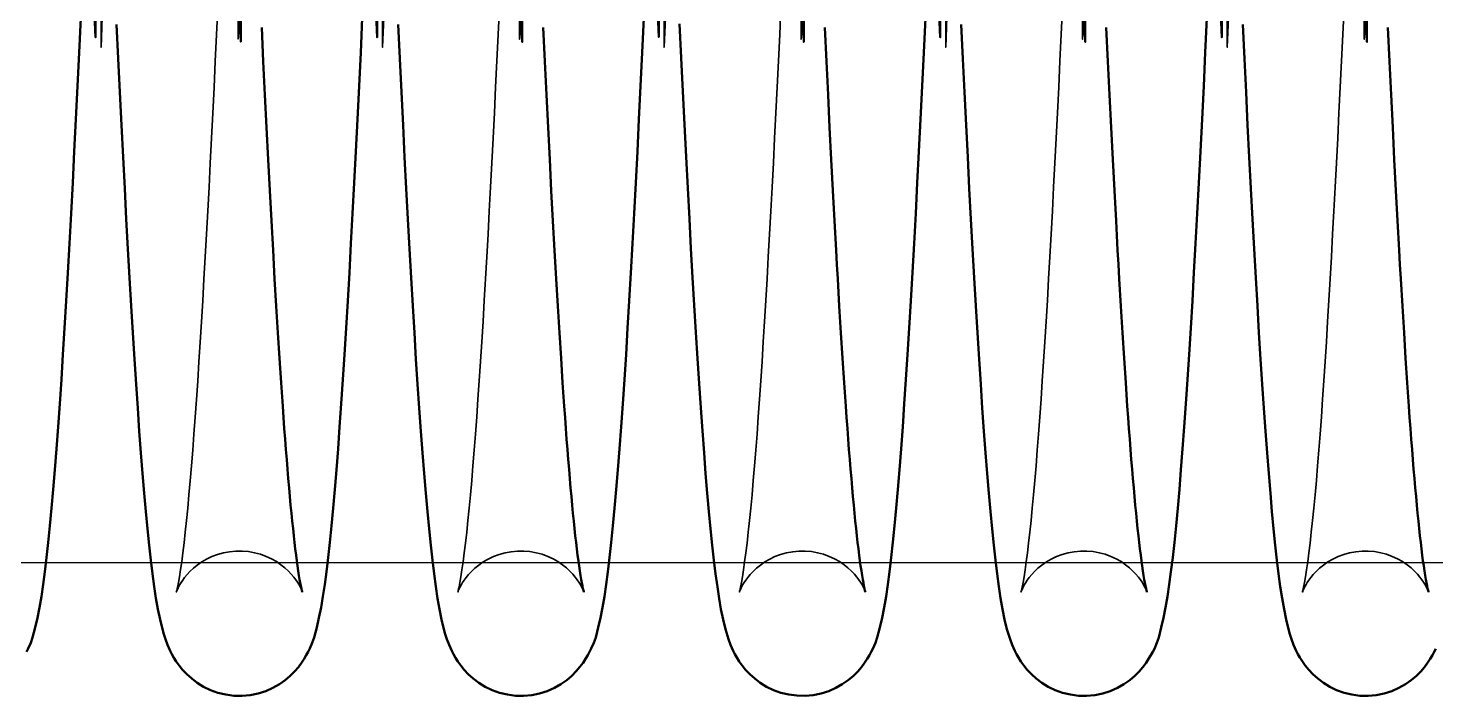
# Model space of a CAD drawing. Header units: millimetres. Extents: x 0 to 190005487, y 0 to 455456909.
# Drawn here: x 94001.95 to 94041.82, y 28280.78 to 28299.67 of the extents above; entities that cross this region are included whole.
import ezdxf

# ---------------------------------------------------------------- set-up
doc = ezdxf.new("R2010")
doc.units = ezdxf.units.MM
doc.header["$LTSCALE"] = 400
doc.header["$MEASUREMENT"] = 0
doc.layers.get('0').update_dxf_attribs({"linetype": 'CONTINUOUS'})
doc.layers.add('가려진 것(ISO)', color=7, linetype='CONTINUOUS', lineweight=35)
doc.layers.add('가시적인 것(ISO)', color=7, linetype='CONTINUOUS', lineweight=50)

# ---------------------------------------------------------------- blocks, each defined once
blk = doc.blocks.new('토션스프링 3')
at = {"layer": '가려진 것(ISO)', "flags": 128}
for points in [[(21461925.537, -50952923.543), (21461925.466, -50952925.233), (21461925.394, -50952888.925)], [(21461941.484, -50952923.543), (21461941.413, -50952925.233), (21461941.341, -50952888.925)], [(21461957.431, -50952923.543), (21461957.36, -50952925.233), (21461957.288, -50952888.925)], [(21461973.378, -50952923.544), (21461973.306, -50952925.233), (21461973.235, -50952888.925)], [(21461989.325, -50952923.544), (21461989.253, -50952925.233), (21461989.182, -50952888.925)], [(21461936.865, -50952956.08), (21461936.859, -50952956.062), (21461936.838, -50952956.006), (21461936.795, -50952955.903), (21461936.716, -50952955.744), (21461936.659, -50952955.64), (21461936.586, -50952955.52), (21461936.494, -50952955.383), (21461936.38, -50952955.231), (21461936.24, -50952955.064), (21461936.073, -50952954.887), (21461935.877, -50952954.707), (21461935.653, -50952954.528), (21461935.399, -50952954.356), (21461935.119, -50952954.197), (21461934.816, -50952954.056), (21461934.495, -50952953.939), (21461934.159, -50952953.85), (21461933.81, -50952953.789), (21461933.455, -50952953.758), (21461933.099, -50952953.76), (21461932.746, -50952953.793), (21461932.398, -50952953.858), (21461932.062, -50952953.951), (21461931.743, -50952954.07), (21461931.443, -50952954.212), (21461931.166, -50952954.373), (21461930.915, -50952954.546), (21461930.692, -50952954.726), (21461930.5, -50952954.906), (21461930.336, -50952955.081), (21461930.2, -50952955.246), (21461930.088, -50952955.397), (21461929.997, -50952955.53), (21461929.925, -50952955.648), (21461929.868, -50952955.75), (21461929.825, -50952955.837), (21461929.77, -50952955.967), (21461929.74, -50952956.043), (21461929.728, -50952956.076), (21461929.729, -50952956.074), (21461929.738, -50952956.042), (21461929.752, -50952955.985), (21461929.771, -50952955.904), (21461929.792, -50952955.803), (21461929.844, -50952955.54), (21461929.903, -50952955.206), (21461929.967, -50952954.809), (21461930.032, -50952954.358), (21461930.098, -50952953.854), (21461930.165, -50952953.297), (21461930.233, -50952952.688), (21461930.302, -50952952.03), (21461930.371, -50952951.325), (21461930.442, -50952950.572), (21461930.512, -50952949.775), (21461930.583, -50952948.935), (21461930.655, -50952948.053), (21461930.726, -50952947.131), (21461930.796, -50952946.171), (21461930.867, -50952945.171), (21461930.938, -50952944.13), (21461931.009, -50952943.049), (21461931.081, -50952941.93), (21461931.152, -50952940.775), (21461931.223, -50952939.584), (21461931.295, -50952938.361), (21461931.366, -50952937.105), (21461931.438, -50952935.818), (21461931.509, -50952934.503), (21461931.581, -50952933.16), (21461931.652, -50952931.791), (21461931.723, -50952930.391), (21461931.794, -50952928.963), (21461931.866, -50952927.508), (21461931.937, -50952926.028), (21461932.009, -50952924.525), (21461932.081, -50952923)], [(21461933.153, -50952888.461), (21461933.225, -50952924.774), (21461933.296, -50952923.091)], [(21461952.812, -50952956.08), (21461952.806, -50952956.062), (21461952.785, -50952956.006), (21461952.742, -50952955.903), (21461952.663, -50952955.744), (21461952.606, -50952955.64), (21461952.533, -50952955.52), (21461952.441, -50952955.383), (21461952.327, -50952955.231), (21461952.188, -50952955.064), (21461952.02, -50952954.888), (21461951.825, -50952954.707), (21461951.6, -50952954.528), (21461951.346, -50952954.356), (21461951.066, -50952954.197), (21461950.764, -50952954.057), (21461950.443, -50952953.94), (21461950.106, -50952953.85), (21461949.758, -50952953.789), (21461949.403, -50952953.758), (21461949.047, -50952953.76), (21461948.693, -50952953.793), (21461948.346, -50952953.858), (21461948.01, -50952953.95), (21461947.691, -50952954.069), (21461947.391, -50952954.212), (21461947.114, -50952954.372), (21461946.863, -50952954.546), (21461946.64, -50952954.725), (21461946.448, -50952954.905), (21461946.284, -50952955.08), (21461946.148, -50952955.245), (21461946.036, -50952955.396), (21461945.946, -50952955.531), (21461945.874, -50952955.651), (21461945.818, -50952955.752), (21461945.775, -50952955.838), (21461945.717, -50952955.965), (21461945.687, -50952956.042), (21461945.675, -50952956.076), (21461945.675, -50952956.075), (21461945.684, -50952956.044), (21461945.698, -50952955.986), (21461945.718, -50952955.904), (21461945.741, -50952955.8), (21461945.793, -50952955.537), (21461945.85, -50952955.21), (21461945.909, -50952954.82), (21461945.972, -50952954.371), (21461946.038, -50952953.865), (21461946.106, -50952953.304), (21461946.176, -50952952.691), (21461946.246, -50952952.029), (21461946.318, -50952951.319), (21461946.389, -50952950.565), (21461946.461, -50952949.768), (21461946.531, -50952948.932), (21461946.602, -50952948.053), (21461946.672, -50952947.131), (21461946.743, -50952946.166), (21461946.814, -50952945.161), (21461946.886, -50952944.116), (21461946.957, -50952943.034), (21461947.028, -50952941.915), (21461947.1, -50952940.76), (21461947.171, -50952939.573), (21461947.242, -50952938.353), (21461947.314, -50952937.102), (21461947.385, -50952935.821), (21461947.456, -50952934.506), (21461947.527, -50952933.16), (21461947.599, -50952931.784), (21461947.67, -50952930.379), (21461947.742, -50952928.947), (21461947.813, -50952927.49), (21461947.885, -50952926.011), (21461947.957, -50952924.509), (21461948.028, -50952922.988)], [(21461949.1, -50952888.47), (21461949.171, -50952924.781), (21461949.243, -50952923.091)], [(21461968.759, -50952956.08), (21461968.753, -50952956.062), (21461968.732, -50952956.006), (21461968.688, -50952955.903), (21461968.61, -50952955.744), (21461968.553, -50952955.64), (21461968.48, -50952955.52), (21461968.388, -50952955.383), (21461968.274, -50952955.231), (21461968.134, -50952955.064), (21461967.967, -50952954.888), (21461967.771, -50952954.707), (21461967.547, -50952954.528), (21461967.293, -50952954.356), (21461967.013, -50952954.197), (21461966.711, -50952954.057), (21461966.39, -50952953.94), (21461966.053, -50952953.85), (21461965.705, -50952953.789), (21461965.35, -50952953.758), (21461964.994, -50952953.76), (21461964.64, -50952953.793), (21461964.293, -50952953.858), (21461963.957, -50952953.95), (21461963.637, -50952954.069), (21461963.338, -50952954.212), (21461963.061, -50952954.372), (21461962.81, -50952954.546), (21461962.587, -50952954.725), (21461962.395, -50952954.905), (21461962.231, -50952955.08), (21461962.094, -50952955.245), (21461961.983, -50952955.396), (21461961.892, -50952955.531), (21461961.821, -50952955.651), (21461961.765, -50952955.752), (21461961.722, -50952955.838), (21461961.664, -50952955.965), (21461961.634, -50952956.042), (21461961.622, -50952956.076), (21461961.622, -50952956.075), (21461961.63, -50952956.044), (21461961.645, -50952955.986), (21461961.665, -50952955.904), (21461961.688, -50952955.8), (21461961.74, -50952955.537), (21461961.797, -50952955.209), (21461961.857, -50952954.82), (21461961.92, -50952954.371), (21461961.985, -50952953.865), (21461962.053, -50952953.304), (21461962.123, -50952952.691), (21461962.193, -50952952.029), (21461962.265, -50952951.319), (21461962.336, -50952950.565), (21461962.408, -50952949.768), (21461962.478, -50952948.932), (21461962.549, -50952948.053), (21461962.619, -50952947.131), (21461962.69, -50952946.166), (21461962.761, -50952945.161), (21461962.832, -50952944.116), (21461962.904, -50952943.034), (21461962.975, -50952941.915), (21461963.047, -50952940.761), (21461963.118, -50952939.573), (21461963.189, -50952938.353), (21461963.26, -50952937.102), (21461963.332, -50952935.821), (21461963.403, -50952934.507), (21461963.474, -50952933.16), (21461963.546, -50952931.784), (21461963.617, -50952930.379), (21461963.689, -50952928.947), (21461963.76, -50952927.491), (21461963.832, -50952926.011), (21461963.904, -50952924.509), (21461963.975, -50952922.988)], [(21461965.047, -50952888.47), (21461965.118, -50952924.781), (21461965.19, -50952923.091)], [(21461984.705, -50952956.08), (21461984.7, -50952956.062), (21461984.679, -50952956.006), (21461984.635, -50952955.903), (21461984.557, -50952955.744), (21461984.5, -50952955.64), (21461984.427, -50952955.52), (21461984.335, -50952955.383), (21461984.221, -50952955.231), (21461984.081, -50952955.064), (21461983.914, -50952954.888), (21461983.718, -50952954.707), (21461983.494, -50952954.528), (21461983.24, -50952954.356), (21461982.96, -50952954.197), (21461982.658, -50952954.057), (21461982.337, -50952953.939), (21461982, -50952953.85), (21461981.651, -50952953.789), (21461981.296, -50952953.758), (21461980.94, -50952953.76), (21461980.587, -50952953.793), (21461980.24, -50952953.858), (21461979.904, -50952953.95), (21461979.584, -50952954.069), (21461979.285, -50952954.212), (21461979.008, -50952954.372), (21461978.756, -50952954.546), (21461978.534, -50952954.725), (21461978.341, -50952954.905), (21461978.177, -50952955.081), (21461978.041, -50952955.245), (21461977.929, -50952955.396), (21461977.839, -50952955.531), (21461977.768, -50952955.651), (21461977.712, -50952955.752), (21461977.668, -50952955.838), (21461977.611, -50952955.965), (21461977.581, -50952956.042), (21461977.569, -50952956.076), (21461977.569, -50952956.075), (21461977.577, -50952956.044), (21461977.592, -50952955.986), (21461977.611, -50952955.904), (21461977.635, -50952955.8), (21461977.687, -50952955.537), (21461977.744, -50952955.209), (21461977.804, -50952954.819), (21461977.867, -50952954.37), (21461977.932, -50952953.864), (21461978, -50952953.304), (21461978.069, -50952952.691), (21461978.14, -50952952.029), (21461978.211, -50952951.319), (21461978.283, -50952950.565), (21461978.354, -50952949.768), (21461978.425, -50952948.932), (21461978.495, -50952948.053), (21461978.566, -50952947.131), (21461978.637, -50952946.167), (21461978.708, -50952945.161), (21461978.779, -50952944.117), (21461978.851, -50952943.034), (21461978.922, -50952941.915), (21461978.993, -50952940.761), (21461979.065, -50952939.573), (21461979.136, -50952938.353), (21461979.207, -50952937.102), (21461979.278, -50952935.821), (21461979.35, -50952934.507), (21461979.421, -50952933.16), (21461979.492, -50952931.784), (21461979.564, -50952930.379), (21461979.636, -50952928.947), (21461979.707, -50952927.491), (21461979.779, -50952926.011), (21461979.85, -50952924.51), (21461979.922, -50952922.988)], [(21461980.994, -50952888.47), (21461981.065, -50952924.781), (21461981.137, -50952923.091)], [(21462000.652, -50952956.08), (21462000.646, -50952956.062), (21462000.626, -50952956.006), (21462000.582, -50952955.903), (21462000.504, -50952955.744), (21462000.446, -50952955.64), (21462000.373, -50952955.52), (21462000.282, -50952955.383), (21462000.168, -50952955.231), (21462000.028, -50952955.064), (21461999.861, -50952954.888), (21461999.665, -50952954.707), (21461999.441, -50952954.528), (21461999.187, -50952954.356), (21461998.907, -50952954.197), (21461998.604, -50952954.057), (21461998.284, -50952953.939), (21461997.947, -50952953.85), (21461997.598, -50952953.789), (21461997.243, -50952953.758), (21461996.887, -50952953.76), (21461996.534, -50952953.793), (21461996.186, -50952953.858), (21461995.85, -50952953.95), (21461995.531, -50952954.069), (21461995.232, -50952954.212), (21461994.955, -50952954.372), (21461994.703, -50952954.546), (21461994.481, -50952954.725), (21461994.288, -50952954.905), (21461994.124, -50952955.081), (21461993.988, -50952955.245), (21461993.876, -50952955.396), (21461993.786, -50952955.531), (21461993.715, -50952955.651), (21461993.659, -50952955.752), (21461993.615, -50952955.838), (21461993.558, -50952955.965), (21461993.528, -50952956.042), (21461993.516, -50952956.076), (21461993.516, -50952956.075), (21461993.524, -50952956.044), (21461993.539, -50952955.986), (21461993.558, -50952955.904), (21461993.582, -50952955.8), (21461993.634, -50952955.537), (21461993.691, -50952955.209), (21461993.751, -50952954.819), (21461993.814, -50952954.37), (21461993.879, -50952953.864), (21461993.947, -50952953.304), (21461994.016, -50952952.691), (21461994.087, -50952952.029), (21461994.158, -50952951.32), (21461994.23, -50952950.565), (21461994.301, -50952949.769), (21461994.372, -50952948.932), (21461994.442, -50952948.053), (21461994.513, -50952947.131), (21461994.584, -50952946.167), (21461994.655, -50952945.162), (21461994.726, -50952944.117), (21461994.797, -50952943.034), (21461994.869, -50952941.915), (21461994.94, -50952940.761), (21461995.012, -50952939.573), (21461995.083, -50952938.353), (21461995.154, -50952937.102), (21461995.225, -50952935.821), (21461995.296, -50952934.507), (21461995.368, -50952933.161), (21461995.439, -50952931.784), (21461995.511, -50952930.379), (21461995.582, -50952928.948), (21461995.654, -50952927.491), (21461995.726, -50952926.011), (21461995.797, -50952924.51), (21461995.869, -50952922.988)], [(21461996.941, -50952888.47), (21461997.012, -50952924.781), (21461997.084, -50952923.091)]]:
    blk.add_lwpolyline(points, dxfattribs=at)
at = {"layer": '가시적인 것(ISO)', "flags": 128}
for points in [[(21461933.282, -50952922.762), (21461933.374, -50952924.929), (21461933.466, -50952889.095)], [(21461934.564, -50952924.116), (21461934.655, -50952926.039), (21461934.747, -50952927.928), (21461934.839, -50952929.779), (21461934.93, -50952931.589), (21461935.022, -50952933.353), (21461935.113, -50952935.068), (21461935.205, -50952936.73), (21461935.25, -50952937.541), (21461935.296, -50952938.337), (21461935.387, -50952939.893), (21461935.478, -50952941.395), (21461935.57, -50952942.841), (21461935.661, -50952944.227), (21461935.752, -50952945.552), (21461935.797, -50952946.19), (21461935.843, -50952946.812), (21461935.888, -50952947.416), (21461935.933, -50952948.003), (21461935.979, -50952948.572), (21461936.024, -50952949.124), (21461936.069, -50952949.658), (21461936.114, -50952950.174), (21461936.159, -50952950.673), (21461936.203, -50952951.155), (21461936.248, -50952951.617), (21461936.293, -50952952.061), (21461936.337, -50952952.485), (21461936.381, -50952952.89), (21461936.425, -50952953.274), (21461936.468, -50952953.638), (21461936.51, -50952953.98), (21461936.553, -50952954.301), (21461936.594, -50952954.6), (21461936.636, -50952954.877), (21461936.676, -50952955.131), (21461936.714, -50952955.36), (21461936.751, -50952955.561), (21461936.784, -50952955.734), (21461936.814, -50952955.875), (21461936.839, -50952955.984), (21461936.858, -50952956.054), (21461936.865, -50952956.08)], [(21461949.23, -50952922.774), (21461949.321, -50952924.94), (21461949.413, -50952889.105)], [(21461950.511, -50952924.122), (21461950.602, -50952926.046), (21461950.694, -50952927.935), (21461950.786, -50952929.786), (21461950.877, -50952931.594), (21461950.969, -50952933.358), (21461951.06, -50952935.072), (21461951.152, -50952936.733), (21461951.243, -50952938.34), (21461951.334, -50952939.896), (21461951.425, -50952941.398), (21461951.517, -50952942.844), (21461951.608, -50952944.23), (21461951.699, -50952945.555), (21461951.744, -50952946.193), (21461951.79, -50952946.814), (21461951.835, -50952947.418), (21461951.88, -50952948.005), (21461951.926, -50952948.574), (21461951.971, -50952949.125), (21461952.016, -50952949.659), (21461952.061, -50952950.175), (21461952.106, -50952950.675), (21461952.15, -50952951.156), (21461952.195, -50952951.618), (21461952.24, -50952952.062), (21461952.284, -50952952.486), (21461952.328, -50952952.891), (21461952.371, -50952953.275), (21461952.415, -50952953.638), (21461952.457, -50952953.981), (21461952.499, -50952954.301), (21461952.541, -50952954.6), (21461952.582, -50952954.878), (21461952.623, -50952955.131), (21461952.661, -50952955.36), (21461952.698, -50952955.561), (21461952.731, -50952955.733), (21461952.761, -50952955.875), (21461952.786, -50952955.984), (21461952.805, -50952956.054), (21461952.812, -50952956.08)], [(21461965.176, -50952922.763), (21461965.268, -50952924.93), (21461965.359, -50952889.096)], [(21461966.457, -50952924.116), (21461966.549, -50952926.04), (21461966.641, -50952927.929), (21461966.732, -50952929.78), (21461966.824, -50952931.59), (21461966.916, -50952933.353), (21461967.007, -50952935.068), (21461967.098, -50952936.73), (21461967.144, -50952937.54), (21461967.189, -50952938.337), (21461967.281, -50952939.893), (21461967.372, -50952941.395), (21461967.463, -50952942.841), (21461967.555, -50952944.228), (21461967.646, -50952945.553), (21461967.691, -50952946.191), (21461967.737, -50952946.812), (21461967.782, -50952947.416), (21461967.827, -50952948.003), (21461967.872, -50952948.572), (21461967.917, -50952949.123), (21461967.962, -50952949.657), (21461968.007, -50952950.174), (21461968.052, -50952950.673), (21461968.097, -50952951.155), (21461968.142, -50952951.617), (21461968.186, -50952952.061), (21461968.231, -50952952.485), (21461968.275, -50952952.89), (21461968.318, -50952953.274), (21461968.361, -50952953.638), (21461968.404, -50952953.98), (21461968.446, -50952954.301), (21461968.488, -50952954.6), (21461968.529, -50952954.877), (21461968.569, -50952955.131), (21461968.608, -50952955.36), (21461968.644, -50952955.561), (21461968.678, -50952955.733), (21461968.708, -50952955.875), (21461968.733, -50952955.984), (21461968.752, -50952956.054), (21461968.759, -50952956.08)], [(21461981.123, -50952922.763), (21461981.214, -50952924.93), (21461981.306, -50952889.096)], [(21461982.404, -50952924.116), (21461982.496, -50952926.04), (21461982.588, -50952927.929), (21461982.679, -50952929.78), (21461982.771, -50952931.59), (21461982.862, -50952933.353), (21461982.954, -50952935.068), (21461983.045, -50952936.73), (21461983.091, -50952937.54), (21461983.136, -50952938.337), (21461983.227, -50952939.893), (21461983.319, -50952941.395), (21461983.41, -50952942.841), (21461983.501, -50952944.228), (21461983.593, -50952945.553), (21461983.638, -50952946.191), (21461983.683, -50952946.812), (21461983.729, -50952947.416), (21461983.774, -50952948.003), (21461983.819, -50952948.572), (21461983.864, -50952949.123), (21461983.909, -50952949.657), (21461983.954, -50952950.174), (21461983.999, -50952950.673), (21461984.044, -50952951.155), (21461984.089, -50952951.617), (21461984.133, -50952952.061), (21461984.178, -50952952.485), (21461984.222, -50952952.89), (21461984.265, -50952953.274), (21461984.308, -50952953.638), (21461984.351, -50952953.98), (21461984.393, -50952954.301), (21461984.435, -50952954.6), (21461984.476, -50952954.877), (21461984.516, -50952955.131), (21461984.555, -50952955.36), (21461984.591, -50952955.561), (21461984.625, -50952955.733), (21461984.655, -50952955.875), (21461984.68, -50952955.984), (21461984.698, -50952956.054), (21461984.705, -50952956.08)], [(21461997.07, -50952922.763), (21461997.161, -50952924.93), (21461997.253, -50952889.096)], [(21461998.351, -50952924.116), (21461998.443, -50952926.04), (21461998.534, -50952927.929), (21461998.626, -50952929.78), (21461998.718, -50952931.589), (21461998.809, -50952933.353), (21461998.901, -50952935.068), (21461998.992, -50952936.73), (21461999.038, -50952937.54), (21461999.083, -50952938.337), (21461999.174, -50952939.893), (21461999.266, -50952941.395), (21461999.357, -50952942.841), (21461999.448, -50952944.228), (21461999.539, -50952945.553), (21461999.585, -50952946.191), (21461999.63, -50952946.812), (21461999.676, -50952947.416), (21461999.721, -50952948.003), (21461999.766, -50952948.572), (21461999.811, -50952949.123), (21461999.856, -50952949.657), (21461999.901, -50952950.174), (21461999.946, -50952950.673), (21461999.991, -50952951.155), (21462000.036, -50952951.617), (21462000.08, -50952952.061), (21462000.124, -50952952.485), (21462000.168, -50952952.89), (21462000.212, -50952953.274), (21462000.255, -50952953.638), (21462000.298, -50952953.98), (21462000.34, -50952954.301), (21462000.382, -50952954.6), (21462000.423, -50952954.877), (21462000.463, -50952955.131), (21462000.502, -50952955.36), (21462000.538, -50952955.561), (21462000.572, -50952955.733), (21462000.601, -50952955.875), (21462000.627, -50952955.984), (21462000.645, -50952956.054), (21462000.652, -50952956.08)], [(21461924.315, -50952923.593), (21461924.223, -50952925.538), (21461924.132, -50952927.446), (21461924.04, -50952929.312), (21461923.949, -50952931.134), (21461923.858, -50952932.915), (21461923.766, -50952934.654), (21461923.674, -50952936.349), (21461923.582, -50952937.997), (21461923.49, -50952939.593), (21461923.398, -50952941.137), (21461923.306, -50952942.624), (21461923.215, -50952944.051), (21461923.123, -50952945.416), (21461923.031, -50952946.722), (21461922.939, -50952947.968), (21461922.847, -50952949.153), (21461922.754, -50952950.276), (21461922.661, -50952951.336), (21461922.567, -50952952.333), (21461922.472, -50952953.264), (21461922.377, -50952954.129), (21461922.281, -50952954.927), (21461922.184, -50952955.658), (21461922.085, -50952956.33), (21461921.979, -50952956.954), (21461921.862, -50952957.538), (21461921.734, -50952958.091), (21461921.589, -50952958.646), (21461921.483, -50952958.948), (21461921.337, -50952959.281), (21461921.245, -50952959.463)], [(21461940.262, -50952923.593), (21461940.17, -50952925.538), (21461940.079, -50952927.446), (21461939.987, -50952929.312), (21461939.896, -50952931.134), (21461939.804, -50952932.915), (21461939.713, -50952934.654), (21461939.621, -50952936.349), (21461939.529, -50952937.997), (21461939.437, -50952939.594), (21461939.345, -50952941.137), (21461939.253, -50952942.624), (21461939.161, -50952944.051), (21461939.07, -50952945.416), (21461938.978, -50952946.722), (21461938.886, -50952947.968), (21461938.794, -50952949.153), (21461938.701, -50952950.276), (21461938.608, -50952951.336), (21461938.514, -50952952.333), (21461938.419, -50952953.264), (21461938.324, -50952954.129), (21461938.228, -50952954.927), (21461938.131, -50952955.658), (21461938.032, -50952956.33), (21461937.925, -50952956.954), (21461937.809, -50952957.538), (21461937.681, -50952958.091), (21461937.535, -50952958.645), (21461937.428, -50952958.948), (21461937.282, -50952959.281), (21461937.19, -50952959.463), (21461937.084, -50952959.656), (21461936.962, -50952959.862), (21461936.817, -50952960.084), (21461936.642, -50952960.32), (21461936.433, -50952960.564), (21461936.184, -50952960.814), (21461935.894, -50952961.06), (21461935.564, -50952961.293), (21461935.193, -50952961.502), (21461934.789, -50952961.68), (21461934.361, -50952961.818), (21461933.912, -50952961.909), (21461933.451, -50952961.951), (21461932.988, -50952961.943), (21461932.531, -50952961.884), (21461932.087, -50952961.776), (21461931.665, -50952961.626), (21461931.273, -50952961.437), (21461930.917, -50952961.219), (21461930.598, -50952960.98), (21461930.321, -50952960.731), (21461930.086, -50952960.482), (21461929.888, -50952960.24), (21461929.723, -50952960.008), (21461929.587, -50952959.792), (21461929.474, -50952959.591), (21461929.379, -50952959.403), (21461929.229, -50952959.061), (21461929.111, -50952958.752), (21461929.017, -50952958.463), (21461928.939, -50952958.186), (21461928.804, -50952957.633), (21461928.684, -50952957.052), (21461928.575, -50952956.432), (21461928.474, -50952955.767), (21461928.378, -50952955.048), (21461928.284, -50952954.268), (21461928.19, -50952953.42), (21461928.095, -50952952.505), (21461928.002, -50952951.524), (21461927.909, -50952950.479), (21461927.816, -50952949.371), (21461927.724, -50952948.2), (21461927.632, -50952946.967), (21461927.54, -50952945.67), (21461927.448, -50952944.309), (21461927.356, -50952942.887), (21461927.264, -50952941.408), (21461927.172, -50952939.873), (21461927.08, -50952938.286), (21461926.988, -50952936.649), (21461926.896, -50952934.965), (21461926.805, -50952933.238), (21461926.713, -50952931.466), (21461926.622, -50952929.647), (21461926.53, -50952927.784), (21461926.438, -50952925.881), (21461926.347, -50952923.94)], [(21461925.247, -50952888.839), (21461925.156, -50952924.678), (21461925.065, -50952922.523)], [(21461956.209, -50952923.593), (21461956.117, -50952925.539), (21461956.025, -50952927.446), (21461955.934, -50952929.312), (21461955.843, -50952931.133), (21461955.751, -50952932.915), (21461955.66, -50952934.655), (21461955.568, -50952936.35), (21461955.476, -50952937.997), (21461955.384, -50952939.594), (21461955.292, -50952941.137), (21461955.2, -50952942.624), (21461955.108, -50952944.051), (21461955.017, -50952945.416), (21461954.925, -50952946.722), (21461954.833, -50952947.968), (21461954.74, -50952949.153), (21461954.648, -50952950.276), (21461954.554, -50952951.337), (21461954.461, -50952952.333), (21461954.366, -50952953.264), (21461954.271, -50952954.129), (21461954.175, -50952954.927), (21461954.078, -50952955.658), (21461953.978, -50952956.331), (21461953.872, -50952956.954), (21461953.755, -50952957.538), (21461953.629, -50952958.091), (21461953.481, -50952958.645), (21461953.373, -50952958.947), (21461953.226, -50952959.281), (21461953.03, -50952959.655), (21461952.909, -50952959.862), (21461952.764, -50952960.084), (21461952.589, -50952960.319), (21461952.38, -50952960.564), (21461952.132, -50952960.814), (21461951.842, -50952961.06), (21461951.511, -50952961.292), (21461951.14, -50952961.502), (21461950.737, -50952961.68), (21461950.308, -50952961.818), (21461949.859, -50952961.909), (21461949.398, -50952961.951), (21461948.935, -50952961.943), (21461948.479, -50952961.884), (21461948.035, -50952961.777), (21461947.612, -50952961.626), (21461947.221, -50952961.438), (21461946.864, -50952961.219), (21461946.545, -50952960.98), (21461946.268, -50952960.731), (21461946.033, -50952960.483), (21461945.835, -50952960.24), (21461945.67, -50952960.008), (21461945.534, -50952959.792), (21461945.421, -50952959.591), (21461945.326, -50952959.403), (21461945.175, -50952959.061), (21461945.058, -50952958.752), (21461944.964, -50952958.463), (21461944.886, -50952958.187), (21461944.751, -50952957.633), (21461944.631, -50952957.052), (21461944.522, -50952956.433), (21461944.421, -50952955.768), (21461944.325, -50952955.049), (21461944.231, -50952954.269), (21461944.137, -50952953.42), (21461944.042, -50952952.505), (21461943.949, -50952951.524), (21461943.856, -50952950.479), (21461943.763, -50952949.371), (21461943.671, -50952948.2), (21461943.579, -50952946.968), (21461943.487, -50952945.67), (21461943.395, -50952944.308), (21461943.303, -50952942.887), (21461943.21, -50952941.407), (21461943.118, -50952939.872), (21461943.026, -50952938.285), (21461942.935, -50952936.649), (21461942.843, -50952934.965), (21461942.751, -50952933.238), (21461942.66, -50952931.466), (21461942.569, -50952929.647), (21461942.477, -50952927.784), (21461942.385, -50952925.88), (21461942.293, -50952923.939)], [(21461941.194, -50952888.838), (21461941.103, -50952924.678), (21461941.012, -50952922.523)], [(21461972.156, -50952923.592), (21461972.064, -50952925.537), (21461971.972, -50952927.445), (21461971.881, -50952929.312), (21461971.79, -50952931.134), (21461971.698, -50952932.914), (21461971.607, -50952934.654), (21461971.515, -50952936.348), (21461971.423, -50952937.995), (21461971.331, -50952939.592), (21461971.239, -50952941.135), (21461971.147, -50952942.622), (21461971.055, -50952944.05), (21461970.963, -50952945.416), (21461970.872, -50952946.721), (21461970.78, -50952947.967), (21461970.687, -50952949.151), (21461970.595, -50952950.275), (21461970.502, -50952951.335), (21461970.408, -50952952.331), (21461970.313, -50952953.262), (21461970.218, -50952954.128), (21461970.121, -50952954.926), (21461970.025, -50952955.657), (21461969.926, -50952956.329), (21461969.82, -50952956.952), (21461969.703, -50952957.536), (21461969.573, -50952958.092), (21461969.431, -50952958.647), (21461969.327, -50952958.95), (21461969.182, -50952959.283), (21461969.09, -50952959.464), (21461968.982, -50952959.657), (21461968.856, -50952959.864), (21461968.71, -50952960.085), (21461968.535, -50952960.32), (21461968.325, -50952960.566), (21461968.076, -50952960.815), (21461967.784, -50952961.062), (21461967.45, -50952961.296), (21461967.08, -50952961.506), (21461966.678, -50952961.683), (21461966.248, -50952961.819), (21461965.798, -50952961.91), (21461965.338, -50952961.952), (21461964.875, -50952961.942), (21461964.417, -50952961.882), (21461963.974, -50952961.775), (21461963.554, -50952961.624), (21461963.162, -50952961.434), (21461962.804, -50952961.215), (21461962.487, -50952960.976), (21461962.212, -50952960.728), (21461961.976, -50952960.478), (21461961.778, -50952960.235), (21461961.615, -50952960.005), (21461961.479, -50952959.789), (21461961.366, -50952959.588), (21461961.272, -50952959.4), (21461961.12, -50952959.058), (21461961.005, -50952958.75), (21461960.831, -50952958.183), (21461960.693, -50952957.625), (21461960.577, -50952957.052), (21461960.473, -50952956.443), (21461960.373, -50952955.779), (21461960.274, -50952955.053), (21461960.177, -50952954.265), (21461960.082, -50952953.414), (21461959.988, -50952952.5), (21461959.895, -50952951.522), (21461959.803, -50952950.48), (21461959.71, -50952949.369), (21461959.617, -50952948.191), (21461959.525, -50952946.949), (21461959.432, -50952945.644), (21461959.34, -50952944.278), (21461959.247, -50952942.855), (21461959.155, -50952941.377), (21461959.063, -50952939.845), (21461958.972, -50952938.263), (21461958.88, -50952936.632), (21461958.789, -50952934.951), (21461958.697, -50952933.219), (21461958.606, -50952931.438), (21461958.514, -50952929.613), (21461958.422, -50952927.746), (21461958.33, -50952925.842), (21461958.238, -50952923.904)], [(21461957.14, -50952888.82), (21461957.049, -50952924.659), (21461956.957, -50952922.497)], [(21461988.102, -50952923.592), (21461988.011, -50952925.538), (21461987.919, -50952927.446), (21461987.828, -50952929.312), (21461987.736, -50952931.134), (21461987.645, -50952932.915), (21461987.553, -50952934.654), (21461987.462, -50952936.349), (21461987.37, -50952937.996), (21461987.278, -50952939.593), (21461987.186, -50952941.136), (21461987.094, -50952942.623), (21461987.002, -50952944.051), (21461986.91, -50952945.416), (21461986.819, -50952946.722), (21461986.727, -50952947.967), (21461986.634, -50952949.152), (21461986.542, -50952950.275), (21461986.448, -50952951.335), (21461986.354, -50952952.332), (21461986.26, -50952953.263), (21461986.164, -50952954.128), (21461986.068, -50952954.926), (21461985.972, -50952955.658), (21461985.872, -50952956.33), (21461985.766, -50952956.953), (21461985.65, -50952957.537), (21461985.52, -50952958.092), (21461985.377, -50952958.647), (21461985.273, -50952958.949), (21461985.128, -50952959.283), (21461985.036, -50952959.464), (21461984.928, -50952959.657), (21461984.802, -50952959.864), (21461984.657, -50952960.085), (21461984.482, -50952960.321), (21461984.272, -50952960.566), (21461984.023, -50952960.815), (21461983.733, -50952961.062), (21461983.403, -50952961.294), (21461983.032, -50952961.503), (21461982.628, -50952961.681), (21461982.199, -50952961.818), (21461981.751, -50952961.909), (21461981.29, -50952961.951), (21461980.826, -50952961.943), (21461980.37, -50952961.884), (21461979.926, -50952961.776), (21461979.504, -50952961.625), (21461979.112, -50952961.437), (21461978.756, -50952961.218), (21461978.437, -50952960.979), (21461978.16, -50952960.73), (21461977.925, -50952960.481), (21461977.728, -50952960.239), (21461977.563, -50952960.007), (21461977.428, -50952959.791), (21461977.314, -50952959.59), (21461977.219, -50952959.402), (21461977.069, -50952959.06), (21461976.952, -50952958.751), (21461976.857, -50952958.462), (21461976.779, -50952958.185), (21461976.645, -50952957.634), (21461976.525, -50952957.053), (21461976.416, -50952956.432), (21461976.314, -50952955.765), (21461976.218, -50952955.045), (21461976.124, -50952954.265), (21461976.03, -50952953.419), (21461975.936, -50952952.504), (21461975.842, -50952951.524), (21461975.749, -50952950.478), (21461975.657, -50952949.37), (21461975.564, -50952948.198), (21461975.472, -50952946.966), (21461975.381, -50952945.67), (21461975.288, -50952944.31), (21461975.196, -50952942.889), (21461975.104, -50952941.409), (21461975.012, -50952939.875), (21461974.92, -50952938.287), (21461974.828, -50952936.65), (21461974.737, -50952934.966), (21461974.645, -50952933.237), (21461974.554, -50952931.466), (21461974.462, -50952929.648), (21461974.371, -50952927.786), (21461974.279, -50952925.883), (21461974.187, -50952923.943)], [(21461973.088, -50952888.841), (21461972.997, -50952924.679), (21461972.905, -50952922.523)], [(21462001.074, -50952959.282), (21462000.982, -50952959.464), (21462000.874, -50952959.657), (21462000.749, -50952959.864), (21462000.604, -50952960.085), (21462000.429, -50952960.32), (21462000.219, -50952960.566), (21461999.97, -50952960.815), (21461999.68, -50952961.061), (21461999.35, -50952961.294), (21461998.979, -50952961.503), (21461998.575, -50952961.681), (21461998.146, -50952961.818), (21461997.698, -50952961.909), (21461997.237, -50952961.951), (21461996.773, -50952961.943), (21461996.317, -50952961.884), (21461995.873, -50952961.776), (21461995.451, -50952961.625), (21461995.059, -50952961.437), (21461994.703, -50952961.218), (21461994.384, -50952960.979), (21461994.107, -50952960.73), (21461993.872, -50952960.481), (21461993.675, -50952960.239), (21461993.51, -50952960.007), (21461993.374, -50952959.791), (21461993.261, -50952959.59), (21461993.166, -50952959.402), (21461993.016, -50952959.061), (21461992.899, -50952958.751), (21461992.804, -50952958.462), (21461992.726, -50952958.185), (21461992.592, -50952957.634), (21461992.472, -50952957.052), (21461992.362, -50952956.432), (21461992.261, -50952955.765), (21461992.165, -50952955.045), (21461992.071, -50952954.265), (21461991.977, -50952953.419), (21461991.883, -50952952.504), (21461991.789, -50952951.524), (21461991.696, -50952950.478), (21461991.604, -50952949.37), (21461991.511, -50952948.198), (21461991.419, -50952946.966), (21461991.327, -50952945.67), (21461991.235, -50952944.31), (21461991.143, -50952942.888), (21461991.051, -50952941.409), (21461990.959, -50952939.874), (21461990.867, -50952938.287), (21461990.775, -50952936.65), (21461990.683, -50952934.965), (21461990.592, -50952933.237), (21461990.501, -50952931.466), (21461990.409, -50952929.648), (21461990.318, -50952927.786), (21461990.226, -50952925.883), (21461990.134, -50952923.942)], [(21461989.035, -50952888.84), (21461988.943, -50952924.678), (21461988.852, -50952922.523)]]:
    blk.add_lwpolyline(points, dxfattribs=at)
blk = doc.blocks.new('토션스프링1234')
blk.add_blockref('토션스프링 3', (188.103, -4314.906))
blk = doc.blocks.new('A$C643E1396')
at = {"color": 3}
blk.add_line((4313.616, 4131.263, 5.641), (5413.7, 4131.263, 173.534), dxfattribs=at)
at = {"xscale": 0.5000256451997451, "yscale": 0.5000256451997451, "zscale": 0.5000256451997451}
blk.add_blockref('토션스프링1234', (-10726962.211, 25484072.728, 89.588), dxfattribs=at)

msp = doc.modelspace()

# ---------------------------------------------------------------- block references
msp.add_blockref('A$C643E1396', (89359.039, 24153.286))

doc.saveas('drawing.dxf')
